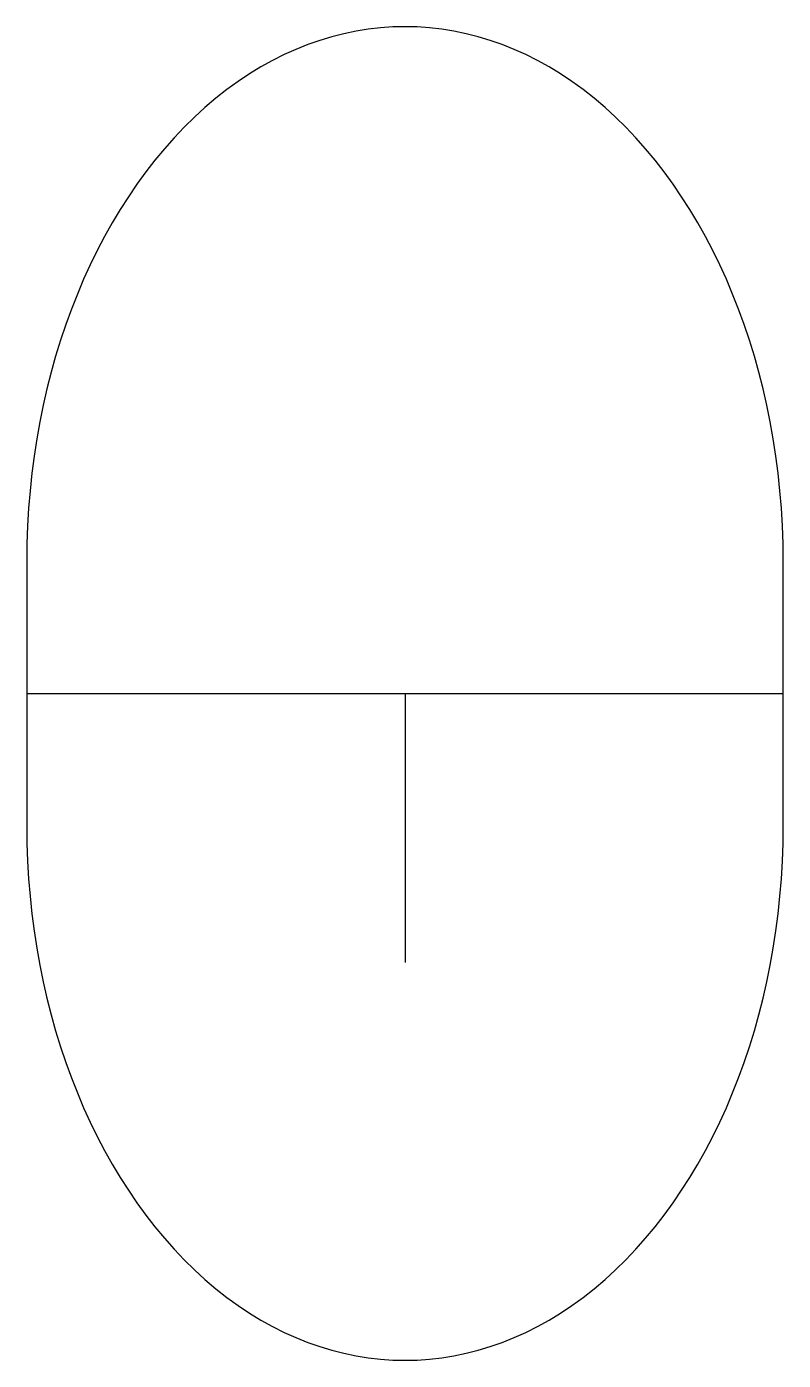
# Model space of a CAD drawing. Header units: millimetres. Extents: x -2.25 to 2.25, y -4.75 to 3.18.
import ezdxf

# ---------------------------------------------------------------- set-up
doc = ezdxf.new("R2010")
doc.units = ezdxf.units.MM
doc.layers.get('0').update_dxf_attribs({"linetype": 'CONTINUOUS'})

msp = doc.modelspace()

# ---------------------------------------------------------------- linework, layer by layer
for p, q in [((-2.25, 0), (-2.25, -1.57)), ((2.25, -1.57), (2.25, 0)), ((-2.25, -0.785), (2.25, -0.785)), ((0, -0.785), (0, -2.385))]:
    msp.add_line(p, q)
for centre, start_param, end_param in [((0, 0), 4.712389, 7.853982), ((0, -1.57), 1.570796, 4.712389)]:
    msp.add_ellipse(centre, major_axis=(0, 3.182), ratio=0.707107, start_param=start_param, end_param=end_param)

doc.saveas('drawing.dxf')
